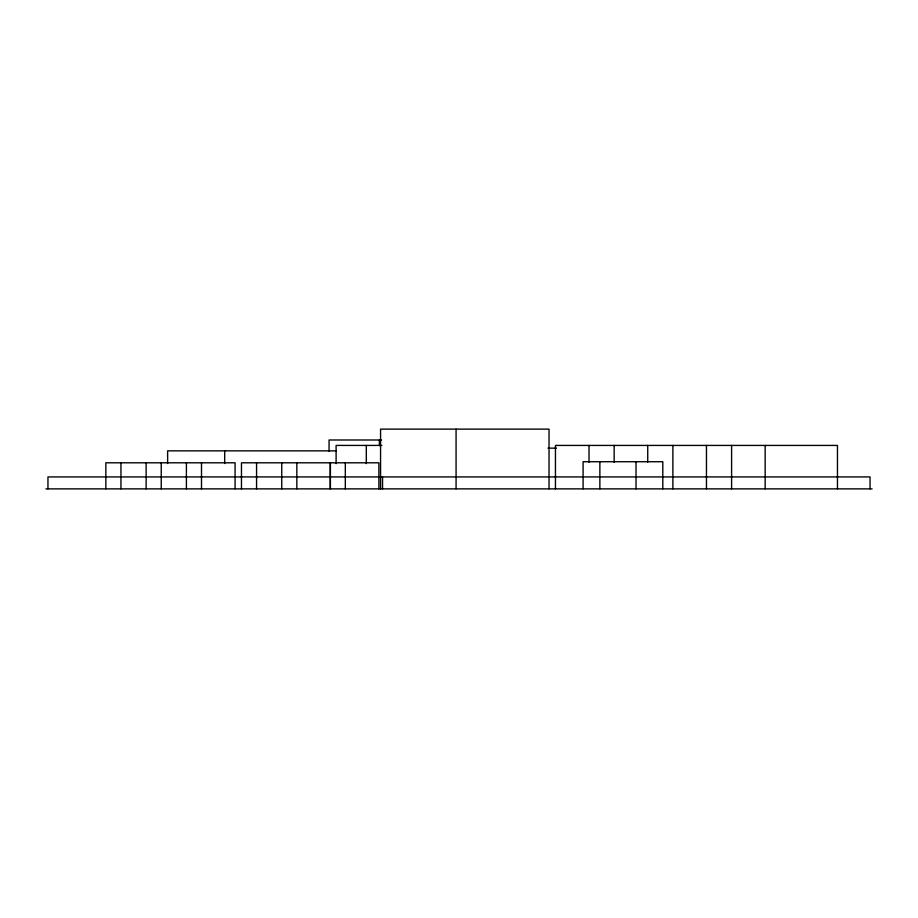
<?xml version="1.0" encoding="UTF-8"?>
<svg xmlns="http://www.w3.org/2000/svg" width="918" height="918" viewBox="0 0 918 918"><rect width="100%" height="100%" fill="white"/><g stroke="black" fill="none" stroke-linecap="round" stroke-linejoin="round"><path stroke-width="1.38" d="M381.601 439.997L329.057 439.997L329.057 451.163M381.899 445.425L336.103 445.425L336.103 463.647M547.977 448.145L556.423 448.145M336.08 450.853L167.627 450.853L167.627 463.521M45.9 488.869L872.1 488.869M870.046 488.869L870.046 476.924L47.954 476.924L47.954 488.869M837.457 488.869L837.457 445.425L555.459 445.425L555.459 488.869M765.164 445.425L765.164 488.869M731.6 445.425L731.6 488.869M706.458 445.425L706.458 488.869M672.894 445.425L672.894 488.869M662.807 488.869L662.807 461.72L583.091 461.72L583.091 488.869M647.729 445.425L647.729 462.236M636.025 461.72L636.025 488.869M614.165 445.425L614.165 462.236M599.867 461.72L599.867 488.869M589.023 445.425L589.023 462.236M549.033 488.869L549.033 429.131L380.568 429.131L380.568 488.869M456.074 429.131L456.074 488.869M382.542 476.924L382.542 488.869M379.386 439.997L379.386 445.586M378.882 488.869L378.882 462.798L241.468 462.798L241.468 488.869M366.305 445.425L366.305 463.647M345.317 462.798L345.317 488.869M330.411 462.798L330.411 488.869M330.216 462.798L330.216 488.869M296.847 462.798L296.847 488.869M281.746 462.798L281.746 488.869M256.57 462.798L256.57 488.869M235.077 488.869L235.077 462.798L105.857 462.798L105.857 488.869M224.68 450.853L224.68 463.521M201.501 462.798L201.501 488.869M186.4 462.798L186.4 488.869M161.235 462.798L161.235 488.869M146.134 462.798L146.134 488.869M120.958 462.798L120.958 488.869"/></g></svg>
